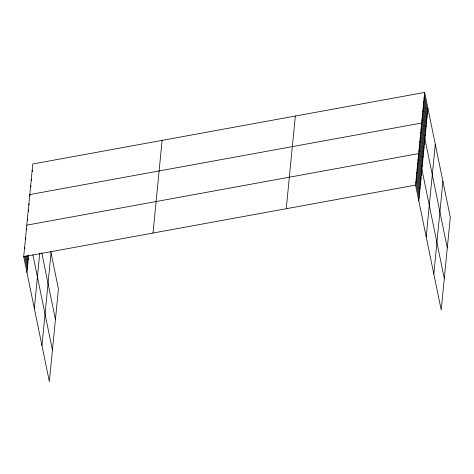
<?xml version="1.0" encoding="UTF-8"?>
<svg xmlns="http://www.w3.org/2000/svg" width="474" height="474" viewBox="0 0 474 474"><rect width="100%" height="100%" fill="white"/><g stroke="black" fill="none" stroke-linecap="round" stroke-linejoin="round"><path stroke-width="0.71" d="M50.748 251.463L58.432 288.909L49.343 381.576L23.7 256.653L32.789 163.986L424.657 92.424L450.3 217.347L441.211 310.014L415.568 185.091L424.657 92.424M26.941 272.432L28.606 255.415M34.329 308.45L39.763 253.086M41.949 345.558L51.038 252.891M153.019 233.042L162.108 140.369M286.249 208.708L295.343 116.041M418.809 200.869L427.898 108.202M426.197 236.887L435.292 144.22M433.817 273.996L442.906 181.329M26.793 225.15L418.661 153.588L444.298 278.505M23.7 256.653L415.568 185.091M424.36 95.481L427.595 111.26M424.058 98.539L427.293 114.317M423.756 101.596L426.997 117.374M423.46 104.659L426.695 120.432M423.158 107.717L426.399 123.489M422.855 110.774L426.096 126.546M422.559 113.831L425.794 129.609M422.257 116.888L425.498 132.667M421.961 119.946L425.196 135.724M447.302 247.926L421.659 123.003L29.791 194.565L30.087 195.999M421.356 126.06L424.597 141.839M421.06 129.124L424.295 144.896M420.758 132.181L423.999 147.953M420.456 135.238L423.697 151.01M420.16 138.295L423.395 154.074M419.857 141.353L423.098 157.131M419.555 144.41L422.796 160.188M419.259 147.467L422.494 163.246M418.957 150.531L422.198 166.303M418.346 156.734L421.587 172.512M418.038 159.886L421.279 175.664M417.73 163.038L420.971 178.817M417.422 166.19L420.663 181.963M417.114 169.337L420.349 185.115M416.806 172.489L420.041 188.267M416.492 175.641L419.733 191.419M416.184 178.793L419.425 194.565M415.876 181.945L419.117 197.717M32.191 170.101L32.487 171.535M31.29 179.279L31.586 180.713M30.692 185.393L30.982 186.827M41.742 252.784L55.434 319.488M28.89 203.743L29.187 205.177M28.292 209.858L28.582 211.291M27.391 219.029L27.688 220.469M32.872 254.775L52.43 350.067M26.479 228.296L26.775 229.736M25.555 237.752L25.851 239.186M27.291 255.527L28.173 259.829M24.624 247.203L24.921 248.637M26.396 255.806L27.865 262.981M25.495 256.09L27.557 266.127M24.601 256.375L27.249 269.279"/></g></svg>
